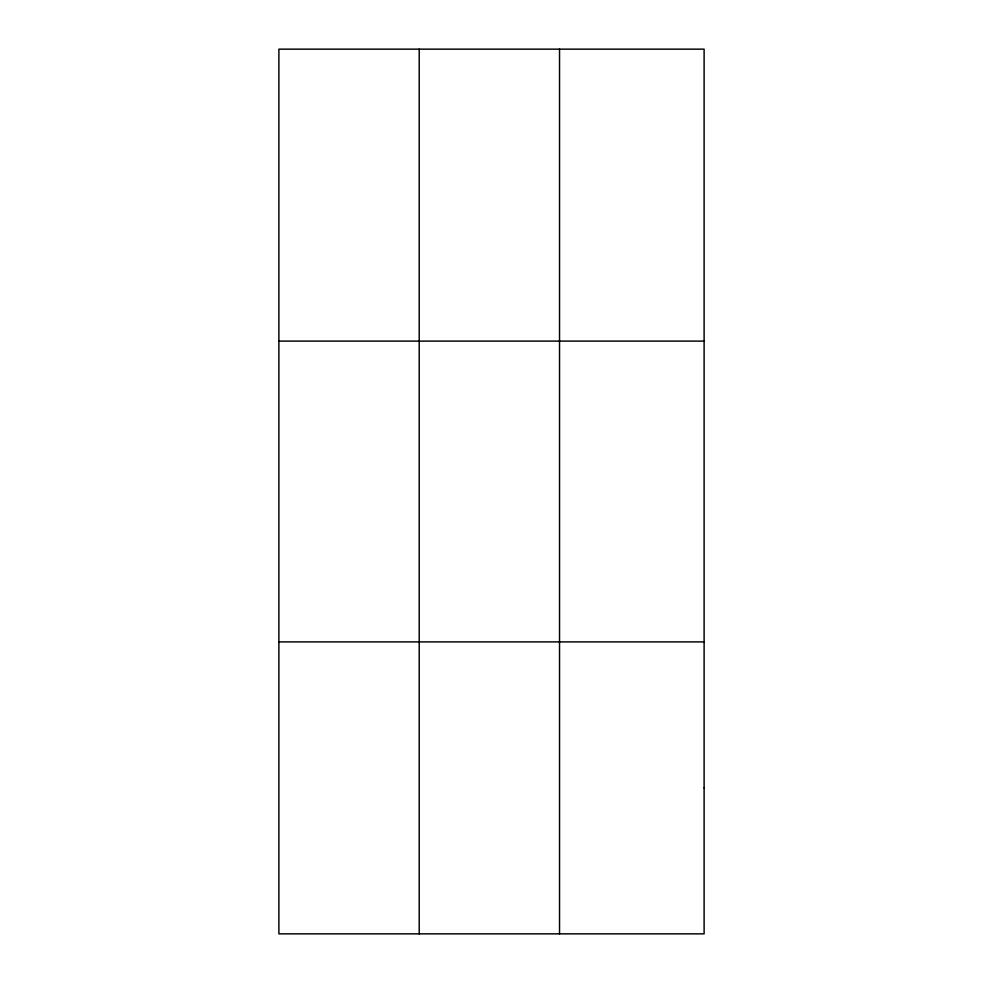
<?xml version="1.0" encoding="UTF-8"?>
<svg xmlns="http://www.w3.org/2000/svg" width="983" height="983" viewBox="0 0 983 983"><rect width="100%" height="100%" fill="white"/><g stroke="black" fill="none" stroke-linecap="round" stroke-linejoin="round"><path stroke-width="1.47" d="M419.213 49.15L419.213 933.85M559.536 49.15L559.536 933.85M278.889 341.101L704.111 341.101M278.889 641.899L704.111 641.899M704.111 787.875L704.111 933.85L278.889 933.85L278.889 49.15L704.111 49.15L704.111 787.875"/></g></svg>
